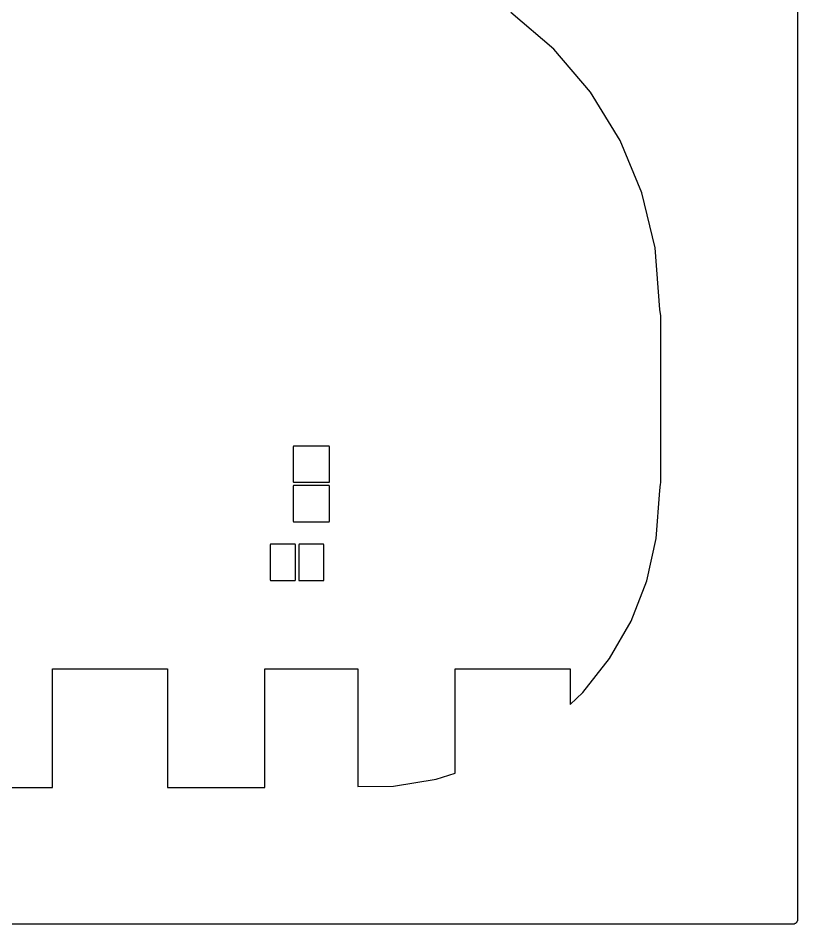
# Model space of a CAD drawing. Header units: inches. Extents: x -0.5 to 10, y -2.4 to 3.9.
# Drawn here: x 4.106 to 4.808, y -0.004 to 0.809 of the extents above; entities that cross this region are included whole.
import ezdxf

# ---------------------------------------------------------------- set-up
doc = ezdxf.new("R2010")
doc.units = ezdxf.units.IN

msp = doc.modelspace()

# ---------------------------------------------------------------- linework, layer by layer
for points in [[(0, -0.00445), (4.8032, -0.00445), (4.80321, -0.00445), (4.803225, -0.004449), (4.803612, -0.00443), (4.803638, -0.004428), (4.803661, -0.004426), (4.804044, -0.004369), (4.804068, -0.004365), (4.804092, -0.004359), (4.804468, -0.004265), (4.804494, -0.004258), (4.804515, -0.004251), (4.80488, -0.00412), (4.804906, -0.00411), (4.804925, -0.004101), (4.805276, -0.003936), (4.805298, -0.003924), (4.805319, -0.003912), (4.805652, -0.003713), (4.805673, -0.0037), (4.805692, -0.003686), (4.806004, -0.003455), (4.806022, -0.003441), (4.806042, -0.003424), (4.806329, -0.003164), (4.806347, -0.003147), (4.806364, -0.003129), (4.806624, -0.002842), (4.806641, -0.002822), (4.806655, -0.002804), (4.806886, -0.002492), (4.8069, -0.002473), (4.806913, -0.002452), (4.807112, -0.002119), (4.807124, -0.002098), (4.807136, -0.002076), (4.807301, -0.001725), (4.80731, -0.001706), (4.80732, -0.00168), (4.807451, -0.001315), (4.807458, -0.001294), (4.807465, -0.001268), (4.807559, -0.000892), (4.807565, -0.000868), (4.807569, -0.000844), (4.807626, -0.000461), (4.807628, -0.000438), (4.80763, -0.000412), (4.807649, -0.000025), (4.80765, -0.00001), (4.80765, 0), (4.80765, 3.8583)], [(3.544298, 0.1182), (4.1373, 0.1182), (4.1373, 0.22435), (4.137301, 0.224375), (4.137306, 0.224424), (4.137315, 0.224472), (4.137329, 0.224519), (4.137348, 0.224564), (4.137371, 0.224607), (4.137399, 0.224648), (4.13743, 0.224686), (4.137464, 0.22472), (4.137502, 0.224751), (4.137543, 0.224779), (4.137586, 0.224802), (4.137631, 0.224821), (4.137678, 0.224835), (4.137726, 0.224844), (4.137775, 0.224849), (4.1378, 0.22485), (4.2402, 0.22485), (4.240225, 0.224849), (4.240274, 0.224844), (4.240322, 0.224835), (4.240369, 0.224821), (4.240414, 0.224802), (4.240457, 0.224779), (4.240498, 0.224751), (4.240536, 0.22472), (4.24057, 0.224686), (4.240601, 0.224648), (4.240629, 0.224607), (4.240652, 0.224564), (4.240671, 0.224519), (4.240685, 0.224472), (4.240694, 0.224424), (4.240699, 0.224375), (4.2407, 0.22435), (4.2407, 0.1182), (4.32825, 0.1182), (4.32825, 0.22435), (4.328251, 0.224375), (4.328256, 0.224424), (4.328265, 0.224472), (4.328279, 0.224519), (4.328298, 0.224564), (4.328321, 0.224607), (4.328349, 0.224648), (4.32838, 0.224686), (4.328414, 0.22472), (4.328452, 0.224751), (4.328493, 0.224779), (4.328536, 0.224802), (4.328581, 0.224821), (4.328628, 0.224835), (4.328676, 0.224844), (4.328725, 0.224849), (4.32875, 0.22485), (4.41145, 0.22485), (4.411475, 0.224849), (4.411524, 0.224844), (4.411572, 0.224835), (4.411619, 0.224821), (4.411664, 0.224802), (4.411707, 0.224779), (4.411748, 0.224751), (4.411786, 0.22472), (4.41182, 0.224686), (4.411851, 0.224648), (4.411879, 0.224607), (4.411902, 0.224564), (4.411921, 0.224519), (4.411935, 0.224472), (4.411944, 0.224424), (4.411949, 0.224375), (4.41195, 0.22435), (4.41195, 0.118895), (4.443889, 0.119318), (4.482239, 0.125569), (4.4995, 0.131097), (4.4995, 0.22435), (4.499501, 0.224375), (4.499506, 0.224424), (4.499515, 0.224472), (4.499529, 0.224519), (4.499548, 0.224564), (4.499571, 0.224607), (4.499599, 0.224648), (4.49963, 0.224686), (4.499664, 0.22472), (4.499702, 0.224751), (4.499743, 0.224779), (4.499786, 0.224802), (4.499831, 0.224821), (4.499878, 0.224835), (4.499926, 0.224844), (4.499975, 0.224849), (4.5, 0.22485), (4.6024, 0.22485), (4.602425, 0.224849), (4.602474, 0.224844), (4.602522, 0.224835), (4.602569, 0.224821), (4.602614, 0.224802), (4.602657, 0.224779), (4.602698, 0.224751), (4.602736, 0.22472), (4.60277, 0.224686), (4.602801, 0.224648), (4.602829, 0.224607), (4.602852, 0.224564), (4.602871, 0.224519), (4.602885, 0.224472), (4.602894, 0.224424), (4.602899, 0.224375), (4.6029, 0.22435), (4.6029, 0.192646), (4.614315, 0.203386), (4.638368, 0.233902), (4.657648, 0.267638), (4.671729, 0.303852), (4.680304, 0.341752), (4.683514, 0.384916), (4.683514, 0.38492), (4.683516, 0.384941), (4.684229, 0.390691), (4.684233, 0.390717), (4.684238, 0.39074), (4.6845, 0.391905), (4.6845, 0.54086), (4.684282, 0.541808), (4.684278, 0.541828), (4.684274, 0.541856), (4.683536, 0.547604), (4.683535, 0.547617), (4.683534, 0.547629), (4.679175, 0.603018), (4.6673, 0.652488), (4.647835, 0.699491), (4.621256, 0.742871), (4.58822, 0.781561), (4.54954, 0.814607)]]:
    msp.add_lwpolyline(points)
for points in [[(4.354325, 0.392351), (4.354325, 0.392351), (4.35435, 0.39235), (4.38585, 0.39235), (4.385875, 0.392351), (4.385924, 0.392356), (4.385972, 0.392365), (4.386019, 0.392379), (4.386064, 0.392398), (4.386107, 0.392421), (4.386148, 0.392449), (4.386186, 0.39248), (4.38622, 0.392514), (4.386251, 0.392552), (4.386279, 0.392593), (4.386302, 0.392636), (4.386321, 0.392681), (4.386335, 0.392728), (4.386344, 0.392776), (4.386349, 0.392825), (4.38635, 0.39285), (4.38635, 0.42435), (4.386349, 0.424375), (4.386344, 0.424424), (4.386335, 0.424472), (4.386321, 0.424519), (4.386302, 0.424564), (4.386279, 0.424607), (4.386251, 0.424648), (4.38622, 0.424686), (4.386186, 0.42472), (4.386148, 0.424751), (4.386107, 0.424779), (4.386064, 0.424802), (4.386019, 0.424821), (4.385972, 0.424835), (4.385924, 0.424844), (4.385875, 0.424849), (4.38585, 0.42485), (4.35435, 0.42485), (4.354325, 0.424849), (4.354276, 0.424844), (4.354228, 0.424835), (4.354181, 0.424821), (4.354136, 0.424802), (4.354093, 0.424779), (4.354052, 0.424751), (4.354014, 0.42472), (4.35398, 0.424686), (4.353949, 0.424648), (4.353921, 0.424607), (4.353898, 0.424564), (4.353879, 0.424519), (4.353865, 0.424472), (4.353856, 0.424424), (4.353851, 0.424375), (4.35385, 0.42435), (4.35385, 0.39285), (4.353851, 0.392825), (4.353856, 0.392776), (4.353865, 0.392728), (4.353879, 0.392681), (4.353898, 0.392636), (4.353921, 0.392593), (4.353949, 0.392552), (4.35398, 0.392514), (4.354014, 0.39248), (4.354052, 0.392449), (4.354093, 0.392421), (4.354136, 0.392398), (4.354181, 0.392379), (4.354228, 0.392365), (4.354276, 0.392356)], [(4.354325, 0.356951), (4.354325, 0.356951), (4.35435, 0.35695), (4.38585, 0.35695), (4.385875, 0.356951), (4.385924, 0.356956), (4.385972, 0.356965), (4.386019, 0.356979), (4.386064, 0.356998), (4.386107, 0.357021), (4.386148, 0.357049), (4.386186, 0.35708), (4.38622, 0.357114), (4.386251, 0.357152), (4.386279, 0.357193), (4.386302, 0.357236), (4.386321, 0.357281), (4.386335, 0.357328), (4.386344, 0.357376), (4.386349, 0.357425), (4.38635, 0.35745), (4.38635, 0.38895), (4.386349, 0.388975), (4.386344, 0.389024), (4.386335, 0.389072), (4.386321, 0.389119), (4.386302, 0.389164), (4.386279, 0.389207), (4.386251, 0.389248), (4.38622, 0.389286), (4.386186, 0.38932), (4.386148, 0.389351), (4.386107, 0.389379), (4.386064, 0.389402), (4.386019, 0.389421), (4.385972, 0.389435), (4.385924, 0.389444), (4.385875, 0.389449), (4.38585, 0.38945), (4.35435, 0.38945), (4.354325, 0.389449), (4.354276, 0.389444), (4.354228, 0.389435), (4.354181, 0.389421), (4.354136, 0.389402), (4.354093, 0.389379), (4.354052, 0.389351), (4.354014, 0.38932), (4.35398, 0.389286), (4.353949, 0.389248), (4.353921, 0.389207), (4.353898, 0.389164), (4.353879, 0.389119), (4.353865, 0.389072), (4.353856, 0.389024), (4.353851, 0.388975), (4.35385, 0.38895), (4.35385, 0.35745), (4.353851, 0.357425), (4.353856, 0.357376), (4.353865, 0.357328), (4.353879, 0.357281), (4.353898, 0.357236), (4.353921, 0.357193), (4.353949, 0.357152), (4.35398, 0.357114), (4.354014, 0.35708), (4.354052, 0.357049), (4.354093, 0.357021), (4.354136, 0.356998), (4.354181, 0.356979), (4.354228, 0.356965), (4.354276, 0.356956)], [(4.333625, 0.304151), (4.333625, 0.304151), (4.33365, 0.30415), (4.35535, 0.30415), (4.355375, 0.304151), (4.355424, 0.304156), (4.355472, 0.304165), (4.355519, 0.304179), (4.355564, 0.304198), (4.355607, 0.304221), (4.355648, 0.304249), (4.355686, 0.30428), (4.35572, 0.304314), (4.355751, 0.304352), (4.355779, 0.304393), (4.355802, 0.304436), (4.355821, 0.304481), (4.355835, 0.304528), (4.355844, 0.304576), (4.355849, 0.304625), (4.35585, 0.30465), (4.35585, 0.33615), (4.355849, 0.336175), (4.355844, 0.336224), (4.355835, 0.336272), (4.355821, 0.336319), (4.355802, 0.336364), (4.355779, 0.336407), (4.355751, 0.336448), (4.35572, 0.336486), (4.355686, 0.33652), (4.355648, 0.336551), (4.355607, 0.336579), (4.355564, 0.336602), (4.355519, 0.336621), (4.355472, 0.336635), (4.355424, 0.336644), (4.355375, 0.336649), (4.35535, 0.33665), (4.33365, 0.33665), (4.333625, 0.336649), (4.333576, 0.336644), (4.333528, 0.336635), (4.333481, 0.336621), (4.333436, 0.336602), (4.333393, 0.336579), (4.333352, 0.336551), (4.333314, 0.33652), (4.33328, 0.336486), (4.333249, 0.336448), (4.333221, 0.336407), (4.333198, 0.336364), (4.333179, 0.336319), (4.333165, 0.336272), (4.333156, 0.336224), (4.333151, 0.336175), (4.33315, 0.33615), (4.33315, 0.30465), (4.333151, 0.304625), (4.333156, 0.304576), (4.333165, 0.304528), (4.333179, 0.304481), (4.333198, 0.304436), (4.333221, 0.304393), (4.333249, 0.304352), (4.33328, 0.304314), (4.333314, 0.30428), (4.333352, 0.304249), (4.333393, 0.304221), (4.333436, 0.304198), (4.333481, 0.304179), (4.333528, 0.304165), (4.333576, 0.304156)], [(4.358751, 0.336175), (4.358751, 0.336175), (4.35875, 0.33615), (4.35875, 0.30465), (4.358751, 0.304625), (4.358756, 0.304576), (4.358765, 0.304528), (4.358779, 0.304481), (4.358798, 0.304436), (4.358821, 0.304393), (4.358849, 0.304352), (4.35888, 0.304314), (4.358914, 0.30428), (4.358952, 0.304249), (4.358993, 0.304221), (4.359036, 0.304198), (4.359081, 0.304179), (4.359128, 0.304165), (4.359176, 0.304156), (4.359225, 0.304151), (4.35925, 0.30415), (4.38095, 0.30415), (4.380975, 0.304151), (4.381024, 0.304156), (4.381072, 0.304165), (4.381119, 0.304179), (4.381164, 0.304198), (4.381207, 0.304221), (4.381248, 0.304249), (4.381286, 0.30428), (4.38132, 0.304314), (4.381351, 0.304352), (4.381379, 0.304393), (4.381402, 0.304436), (4.381421, 0.304481), (4.381435, 0.304528), (4.381444, 0.304576), (4.381449, 0.304625), (4.38145, 0.30465), (4.38145, 0.33615), (4.381449, 0.336175), (4.381444, 0.336224), (4.381435, 0.336272), (4.381421, 0.336319), (4.381402, 0.336364), (4.381379, 0.336407), (4.381351, 0.336448), (4.38132, 0.336486), (4.381286, 0.33652), (4.381248, 0.336551), (4.381207, 0.336579), (4.381164, 0.336602), (4.381119, 0.336621), (4.381072, 0.336635), (4.381024, 0.336644), (4.380975, 0.336649), (4.38095, 0.33665), (4.35925, 0.33665), (4.359225, 0.336649), (4.359176, 0.336644), (4.359128, 0.336635), (4.359081, 0.336621), (4.359036, 0.336602), (4.358993, 0.336579), (4.358952, 0.336551), (4.358914, 0.33652), (4.35888, 0.336486), (4.358849, 0.336448), (4.358821, 0.336407), (4.358798, 0.336364), (4.358779, 0.336319), (4.358765, 0.336272), (4.358756, 0.336224)]]:
    msp.add_lwpolyline(points, close=True)

doc.saveas('drawing.dxf')
